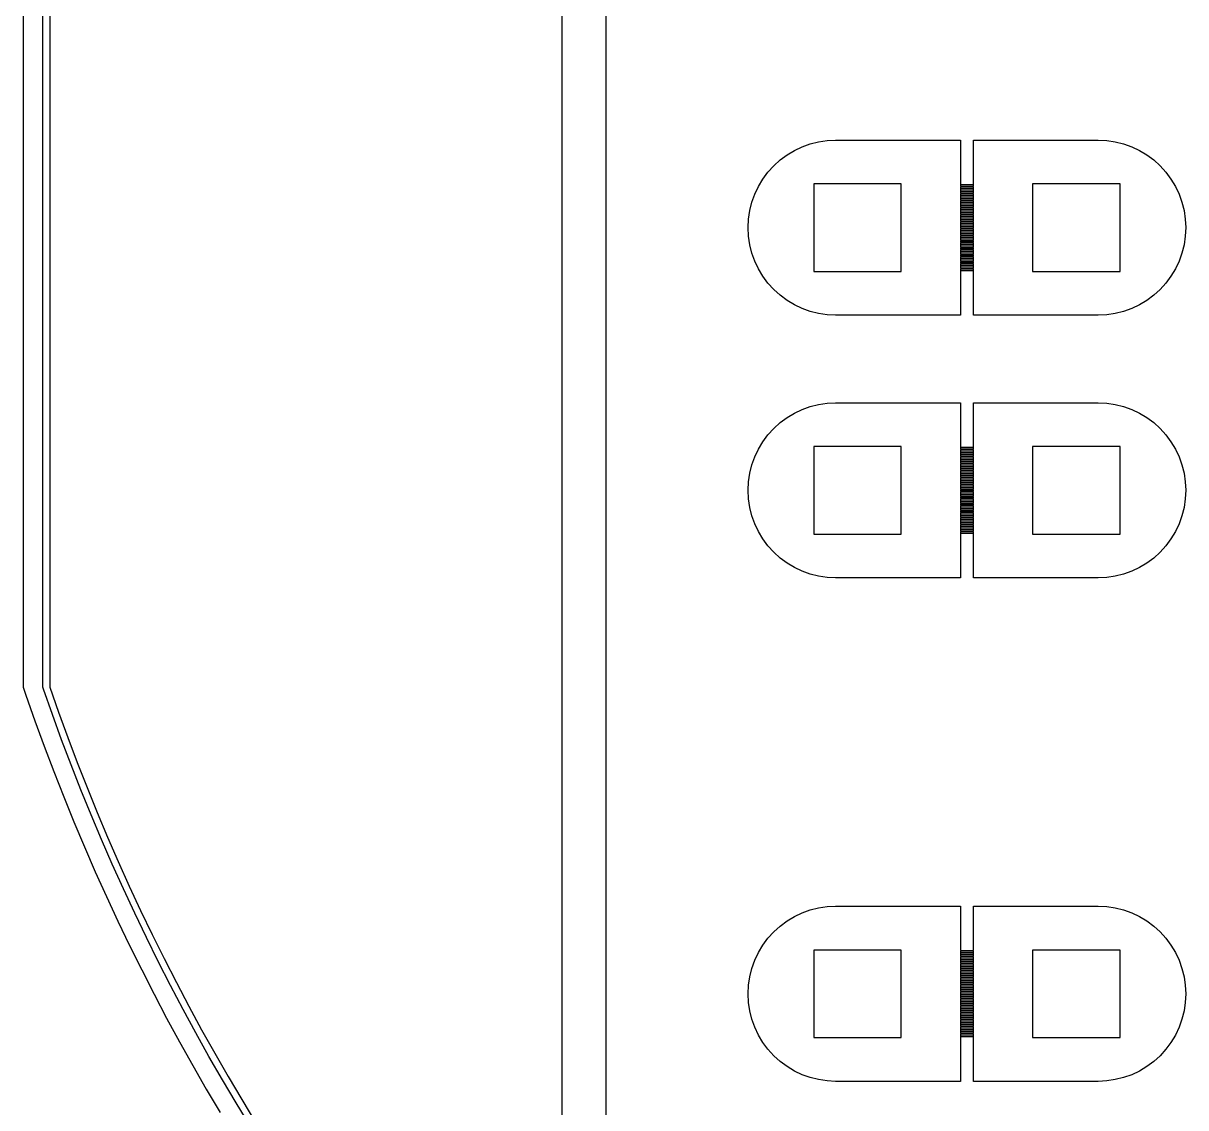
# Model space of a CAD drawing. Extents: x -16 to 83, y -18 to 83.
# Drawn here: x -15.56 to 11, y 6.4 to 31.17 of the extents above; entities that cross this region are included whole.
import ezdxf

# ---------------------------------------------------------------- set-up
doc = ezdxf.new("R2010")
doc.units = 0

msp = doc.modelspace()

# ---------------------------------------------------------------- linework, layer by layer
for p, q in [((-3.25, -2.75), (-3.25, 67.25)), ((-2.25, 66.75), (-2.25, -2.25)), ((-15.5641, 48.4975), (-15.5641, 16.0025)), ((-15.115, 16.0008), (-15.115, 48.4992)), ((-14.9564, 48.4998), (-14.9564, 16.0002)), ((2.41943, 28.4139), (2.60983, 28.4616)), ((2.60983, 28.4616), (2.80397, 28.4904)), ((2.80397, 28.4904), (3, 28.5)), ((3, 28.5), (5.85001, 28.5)), ((5.85001, 28.5), (5.85001, 27.485)), ((6.14999, 27.485), (6.14999, 28.5)), ((6.14999, 28.5), (9, 28.5)), ((9, 28.5), (9.19603, 28.4904)), ((9.19603, 28.4904), (9.39017, 28.4616)), ((9.39017, 28.4616), (9.58057, 28.4139)), ((1.73122, 28.046), (1.88887, 28.1629)), ((1.88887, 28.1629), (2.05722, 28.2638)), ((2.05722, 28.2638), (2.23463, 28.3477)), ((2.23463, 28.3477), (2.41943, 28.4139)), ((9.58057, 28.4139), (9.76537, 28.3477)), ((9.76537, 28.3477), (9.94278, 28.2638)), ((9.94278, 28.2638), (10.1111, 28.1629)), ((10.1111, 28.1629), (10.2688, 28.046)), ((1.45398, 27.7688), (1.5858, 27.9142)), ((1.5858, 27.9142), (1.73122, 28.046)), ((10.2688, 28.046), (10.4142, 27.9142)), ((10.4142, 27.9142), (10.546, 27.7688)), ((1.33707, 27.6111), (1.45398, 27.7688)), ((10.546, 27.7688), (10.6629, 27.6111)), ((1.15225, 27.2654), (1.23616, 27.4428)), ((1.23616, 27.4428), (1.33707, 27.6111)), ((4.5, 27.5), (2.5, 27.5)), ((2.5, 27.5), (2.5, 25.5)), ((4.5, 25.5), (4.5, 27.5)), ((5.85001, 27.485), (6.14999, 27.485)), ((6.14999, 27.475), (5.85001, 27.475)), ((5.85001, 27.475), (5.85001, 27.445)), ((5.85001, 27.445), (6.14999, 27.445)), ((6.14999, 27.435), (5.85001, 27.435)), ((5.85001, 27.435), (5.85001, 27.405)), ((5.85001, 27.405), (6.14999, 27.405)), ((6.14999, 27.395), (5.85001, 27.395)), ((5.85001, 27.395), (5.85001, 27.365)), ((5.85001, 27.365), (6.14999, 27.365)), ((6.14999, 27.445), (6.14999, 27.475)), ((6.14999, 27.405), (6.14999, 27.435)), ((6.14999, 27.365), (6.14999, 27.395)), ((9.5, 27.5), (7.5, 27.5)), ((7.5, 27.5), (7.5, 25.5)), ((9.5, 25.5), (9.5, 27.5)), ((10.6629, 27.6111), (10.7638, 27.4428)), ((10.7638, 27.4428), (10.8477, 27.2654)), ((1.08612, 27.0806), (1.15225, 27.2654)), ((6.14999, 27.355), (5.85001, 27.355)), ((5.85001, 27.355), (5.85001, 27.325)), ((5.85001, 27.325), (6.14999, 27.325)), ((6.14999, 27.315), (5.85001, 27.315)), ((5.85001, 27.315), (5.85001, 27.285)), ((5.85001, 27.285), (6.14999, 27.285)), ((6.14999, 27.275), (5.85001, 27.275)), ((5.85001, 27.275), (5.85001, 27.245)), ((5.85001, 27.245), (6.14999, 27.245)), ((6.14999, 27.235), (5.85001, 27.235)), ((5.85001, 27.235), (5.85001, 27.205)), ((5.85001, 27.205), (6.14999, 27.205)), ((6.14999, 27.195), (5.85001, 27.195)), ((5.85001, 27.195), (5.85001, 27.165)), ((5.85001, 27.165), (6.14999, 27.165)), ((6.14999, 27.155), (5.85001, 27.155)), ((5.85001, 27.155), (5.85001, 27.125)), ((5.85001, 27.125), (6.14999, 27.125)), ((6.14999, 27.115), (5.85001, 27.115)), ((5.85001, 27.115), (5.85001, 27.085)), ((6.14999, 27.325), (6.14999, 27.355)), ((6.14999, 27.285), (6.14999, 27.315)), ((6.14999, 27.245), (6.14999, 27.275)), ((6.14999, 27.205), (6.14999, 27.235)), ((6.14999, 27.165), (6.14999, 27.195)), ((6.14999, 27.125), (6.14999, 27.155)), ((6.14999, 27.085), (6.14999, 27.115)), ((10.8477, 27.2654), (10.9139, 27.0806)), ((1.00964, 26.696), (1.03844, 26.8902)), ((1.03844, 26.8902), (1.08612, 27.0806)), ((5.85001, 27.085), (6.14999, 27.085)), ((6.14999, 27.075), (5.85001, 27.075)), ((5.85001, 27.075), (5.85001, 27.045)), ((5.85001, 27.045), (6.14999, 27.045)), ((6.14999, 27.035), (5.85001, 27.035)), ((5.85001, 27.035), (5.85001, 27.005)), ((5.85001, 27.005), (6.14999, 27.005)), ((6.14999, 26.995), (5.85001, 26.995)), ((5.85001, 26.995), (5.85001, 26.965)), ((5.85001, 26.965), (6.14999, 26.965)), ((6.14999, 26.955), (5.85001, 26.955)), ((5.85001, 26.955), (5.85001, 26.925)), ((5.85001, 26.925), (6.14999, 26.925)), ((6.14999, 26.915), (5.85001, 26.915)), ((5.85001, 26.915), (5.85001, 26.885)), ((5.85001, 26.885), (6.14999, 26.885)), ((6.14999, 26.875), (5.85001, 26.875)), ((5.85001, 26.875), (5.85001, 26.845)), ((5.85001, 26.845), (6.14999, 26.845)), ((6.14999, 26.835), (5.85001, 26.835)), ((5.85001, 26.835), (5.85001, 26.805)), ((6.14999, 27.045), (6.14999, 27.075)), ((6.14999, 27.005), (6.14999, 27.035)), ((6.14999, 26.965), (6.14999, 26.995)), ((6.14999, 26.925), (6.14999, 26.955)), ((6.14999, 26.885), (6.14999, 26.915)), ((6.14999, 26.845), (6.14999, 26.875)), ((6.14999, 26.805), (6.14999, 26.835)), ((10.9139, 27.0806), (10.9616, 26.8902)), ((10.9616, 26.8902), (10.9904, 26.696)), ((1, 26.5), (1.00964, 26.696)), ((5.85001, 26.805), (6.14999, 26.805)), ((6.14999, 26.795), (5.85001, 26.795)), ((5.85001, 26.795), (5.85001, 26.765)), ((5.85001, 26.765), (6.14999, 26.765)), ((6.14999, 26.755), (5.85001, 26.755)), ((5.85001, 26.755), (5.85001, 26.725)), ((5.85001, 26.725), (6.14999, 26.725)), ((6.14999, 26.715), (5.85001, 26.715)), ((5.85001, 26.715), (5.85001, 26.685)), ((5.85001, 26.685), (6.14999, 26.685)), ((6.14999, 26.675), (5.85001, 26.675)), ((5.85001, 26.675), (5.85001, 26.645)), ((5.85001, 26.645), (6.14999, 26.645)), ((6.14999, 26.635), (5.85001, 26.635)), ((5.85001, 26.635), (5.85001, 26.605)), ((5.85001, 26.605), (6.14999, 26.605)), ((6.14999, 26.595), (5.85001, 26.595)), ((5.85001, 26.595), (5.85001, 26.565)), ((5.85001, 26.565), (6.14999, 26.565)), ((6.14999, 26.765), (6.14999, 26.795)), ((6.14999, 26.725), (6.14999, 26.755)), ((6.14999, 26.685), (6.14999, 26.715)), ((6.14999, 26.645), (6.14999, 26.675)), ((6.14999, 26.605), (6.14999, 26.635)), ((6.14999, 26.565), (6.14999, 26.595)), ((10.9904, 26.696), (11, 26.5)), ((1.00964, 26.304), (1, 26.5)), ((1.03844, 26.1098), (1.00964, 26.304)), ((6.14999, 26.555), (5.85001, 26.555)), ((5.85001, 26.555), (5.85001, 26.525)), ((5.85001, 26.525), (6.14999, 26.525)), ((6.14999, 26.515), (5.85001, 26.515)), ((5.85001, 26.515), (5.85001, 26.485)), ((5.85001, 26.485), (6.14999, 26.485)), ((6.14999, 26.475), (5.85001, 26.475)), ((5.85001, 26.475), (5.85001, 26.445)), ((5.85001, 26.445), (6.14999, 26.445)), ((6.14999, 26.435), (5.85001, 26.435)), ((5.85001, 26.435), (5.85001, 26.405)), ((5.85001, 26.405), (6.14999, 26.405)), ((6.14999, 26.395), (5.85001, 26.395)), ((5.85001, 26.395), (5.85001, 26.365)), ((5.85001, 26.365), (6.14999, 26.365)), ((6.14999, 26.355), (5.85001, 26.355)), ((5.85001, 26.355), (5.85001, 26.325)), ((5.85001, 26.325), (6.14999, 26.325)), ((6.14999, 26.315), (5.85001, 26.315)), ((5.85001, 26.315), (5.85001, 26.285)), ((6.14999, 26.525), (6.14999, 26.555)), ((6.14999, 26.485), (6.14999, 26.515)), ((6.14999, 26.445), (6.14999, 26.475)), ((6.14999, 26.405), (6.14999, 26.435)), ((6.14999, 26.365), (6.14999, 26.395)), ((6.14999, 26.325), (6.14999, 26.355)), ((6.14999, 26.285), (6.14999, 26.315)), ((10.9904, 26.304), (10.9616, 26.1098)), ((11, 26.5), (10.9904, 26.304)), ((1.08612, 25.9194), (1.03844, 26.1098)), ((5.85001, 26.285), (6.14999, 26.285)), ((6.14999, 26.275), (5.85001, 26.275)), ((5.85001, 26.275), (5.85001, 26.245)), ((5.85001, 26.245), (6.14999, 26.245)), ((6.14999, 26.235), (5.85001, 26.235)), ((5.85001, 26.235), (5.85001, 26.205)), ((5.85001, 26.205), (6.14999, 26.205)), ((6.14999, 26.195), (5.85001, 26.195)), ((5.85001, 26.195), (5.85001, 26.165)), ((5.85001, 26.165), (6.14999, 26.165)), ((6.14999, 26.155), (5.85001, 26.155)), ((5.85001, 26.155), (5.85001, 26.125)), ((5.85001, 26.125), (6.14999, 26.125)), ((6.14999, 26.115), (5.85001, 26.115)), ((5.85001, 26.115), (5.85001, 26.085)), ((5.85001, 26.085), (6.14999, 26.085)), ((6.14999, 26.075), (5.85001, 26.075)), ((5.85001, 26.075), (5.85001, 26.045)), ((5.85001, 26.045), (6.14999, 26.045)), ((6.14999, 26.035), (5.85001, 26.035)), ((5.85001, 26.035), (5.85001, 26.005)), ((6.14999, 26.245), (6.14999, 26.275)), ((6.14999, 26.205), (6.14999, 26.235)), ((6.14999, 26.165), (6.14999, 26.195)), ((6.14999, 26.125), (6.14999, 26.155)), ((6.14999, 26.085), (6.14999, 26.115)), ((6.14999, 26.045), (6.14999, 26.075)), ((6.14999, 26.005), (6.14999, 26.035)), ((10.9616, 26.1098), (10.9139, 25.9194)), ((1.15225, 25.7346), (1.08612, 25.9194)), ((5.85001, 26.005), (6.14999, 26.005)), ((6.14999, 25.995), (5.85001, 25.995)), ((5.85001, 25.995), (5.85001, 25.965)), ((5.85001, 25.965), (6.14999, 25.965)), ((6.14999, 25.955), (5.85001, 25.955)), ((5.85001, 25.955), (5.85001, 25.925)), ((5.85001, 25.925), (6.14999, 25.925)), ((6.14999, 25.915), (5.85001, 25.915)), ((5.85001, 25.915), (5.85001, 25.885)), ((5.85001, 25.885), (6.14999, 25.885)), ((6.14999, 25.875), (5.85001, 25.875)), ((5.85001, 25.875), (5.85001, 25.845)), ((5.85001, 25.845), (6.14999, 25.845)), ((6.14999, 25.835), (5.85001, 25.835)), ((5.85001, 25.835), (5.85001, 25.805)), ((5.85001, 25.805), (6.14999, 25.805)), ((6.14999, 25.795), (5.85001, 25.795)), ((5.85001, 25.795), (5.85001, 25.765)), ((6.14999, 25.965), (6.14999, 25.995)), ((6.14999, 25.925), (6.14999, 25.955)), ((6.14999, 25.885), (6.14999, 25.915)), ((6.14999, 25.845), (6.14999, 25.875)), ((6.14999, 25.805), (6.14999, 25.835)), ((6.14999, 25.765), (6.14999, 25.795)), ((10.9139, 25.9194), (10.8477, 25.7346)), ((1.23616, 25.5572), (1.15225, 25.7346)), ((1.33707, 25.3889), (1.23616, 25.5572)), ((5.85001, 25.765), (6.14999, 25.765)), ((6.14999, 25.755), (5.85001, 25.755)), ((5.85001, 25.755), (5.85001, 25.725)), ((5.85001, 25.725), (6.14999, 25.725)), ((6.14999, 25.715), (5.85001, 25.715)), ((5.85001, 25.715), (5.85001, 25.685)), ((5.85001, 25.685), (6.14999, 25.685)), ((6.14999, 25.675), (5.85001, 25.675)), ((5.85001, 25.675), (5.85001, 25.645)), ((5.85001, 25.645), (6.14999, 25.645)), ((6.14999, 25.635), (5.85001, 25.635)), ((5.85001, 25.635), (5.85001, 25.605)), ((5.85001, 25.605), (6.14999, 25.605)), ((6.14999, 25.595), (5.85001, 25.595)), ((5.85001, 25.595), (5.85001, 25.565)), ((5.85001, 25.565), (6.14999, 25.565)), ((6.14999, 25.555), (5.85001, 25.555)), ((5.85001, 25.555), (5.85001, 25.525)), ((5.85001, 25.525), (6.14999, 25.525)), ((6.14999, 25.515), (5.85001, 25.515)), ((5.85001, 25.515), (5.85001, 24.5)), ((6.14999, 25.725), (6.14999, 25.755)), ((6.14999, 25.685), (6.14999, 25.715)), ((6.14999, 25.645), (6.14999, 25.675)), ((6.14999, 25.605), (6.14999, 25.635)), ((6.14999, 25.565), (6.14999, 25.595)), ((6.14999, 25.525), (6.14999, 25.555)), ((6.14999, 24.5), (6.14999, 25.515)), ((10.7638, 25.5572), (10.6629, 25.3889)), ((10.8477, 25.7346), (10.7638, 25.5572)), ((1.45398, 25.2312), (1.33707, 25.3889)), ((2.5, 25.5), (4.5, 25.5)), ((7.5, 25.5), (9.5, 25.5)), ((10.6629, 25.3889), (10.546, 25.2312)), ((1.5858, 25.0858), (1.45398, 25.2312)), ((1.73122, 24.954), (1.5858, 25.0858)), ((10.4142, 25.0858), (10.2688, 24.954)), ((10.546, 25.2312), (10.4142, 25.0858)), ((1.88887, 24.8371), (1.73122, 24.954)), ((2.05722, 24.7362), (1.88887, 24.8371)), ((2.23463, 24.6523), (2.05722, 24.7362)), ((9.94278, 24.7362), (9.76537, 24.6523)), ((10.1111, 24.8371), (9.94278, 24.7362)), ((10.2688, 24.954), (10.1111, 24.8371)), ((2.41943, 24.5861), (2.23463, 24.6523)), ((2.60983, 24.5384), (2.41943, 24.5861)), ((2.80397, 24.5096), (2.60983, 24.5384)), ((3, 24.5), (2.80397, 24.5096)), ((5.85001, 24.5), (3, 24.5)), ((9, 24.5), (6.14999, 24.5)), ((9.19603, 24.5096), (9, 24.5)), ((9.39017, 24.5384), (9.19603, 24.5096)), ((9.58057, 24.5861), (9.39017, 24.5384)), ((9.76537, 24.6523), (9.58057, 24.5861)), ((2.05722, 22.2638), (2.23463, 22.3477)), ((2.23463, 22.3477), (2.41943, 22.4139)), ((2.41943, 22.4139), (2.60983, 22.4616)), ((2.60983, 22.4616), (2.80397, 22.4904)), ((2.80397, 22.4904), (3, 22.5)), ((3, 22.5), (5.85001, 22.5)), ((5.85001, 22.5), (5.85001, 21.485)), ((6.14999, 21.485), (6.14999, 22.5)), ((6.14999, 22.5), (9, 22.5)), ((9, 22.5), (9.19603, 22.4904)), ((9.19603, 22.4904), (9.39017, 22.4616)), ((9.39017, 22.4616), (9.58057, 22.4139)), ((9.58057, 22.4139), (9.76537, 22.3477)), ((9.76537, 22.3477), (9.94278, 22.2638)), ((1.73122, 22.046), (1.88887, 22.1629)), ((1.88887, 22.1629), (2.05722, 22.2638)), ((9.94278, 22.2638), (10.1111, 22.1629)), ((10.1111, 22.1629), (10.2688, 22.046)), ((1.45398, 21.7688), (1.5858, 21.9142)), ((1.5858, 21.9142), (1.73122, 22.046)), ((10.2688, 22.046), (10.4142, 21.9142)), ((10.4142, 21.9142), (10.546, 21.7688)), ((1.23616, 21.4428), (1.33707, 21.6111)), ((1.33707, 21.6111), (1.45398, 21.7688)), ((10.546, 21.7688), (10.6629, 21.6111)), ((10.6629, 21.6111), (10.7638, 21.4428)), ((1.08612, 21.0806), (1.15225, 21.2654)), ((1.15225, 21.2654), (1.23616, 21.4428)), ((4.5, 21.5), (2.5, 21.5)), ((2.5, 21.5), (2.5, 19.5)), ((4.5, 19.5), (4.5, 21.5)), ((5.85001, 21.485), (6.14999, 21.485)), ((6.14999, 21.475), (5.85001, 21.475)), ((5.85001, 21.475), (5.85001, 21.445)), ((5.85001, 21.445), (6.14999, 21.445)), ((6.14999, 21.435), (5.85001, 21.435)), ((5.85001, 21.435), (5.85001, 21.405)), ((5.85001, 21.405), (6.14999, 21.405)), ((6.14999, 21.395), (5.85001, 21.395)), ((5.85001, 21.395), (5.85001, 21.365)), ((5.85001, 21.365), (6.14999, 21.365)), ((6.14999, 21.355), (5.85001, 21.355)), ((5.85001, 21.355), (5.85001, 21.325)), ((5.85001, 21.325), (6.14999, 21.325)), ((6.14999, 21.315), (5.85001, 21.315)), ((5.85001, 21.315), (5.85001, 21.285)), ((5.85001, 21.285), (6.14999, 21.285)), ((6.14999, 21.275), (5.85001, 21.275)), ((5.85001, 21.275), (5.85001, 21.245)), ((6.14999, 21.445), (6.14999, 21.475)), ((6.14999, 21.405), (6.14999, 21.435)), ((6.14999, 21.365), (6.14999, 21.395)), ((6.14999, 21.325), (6.14999, 21.355)), ((6.14999, 21.285), (6.14999, 21.315)), ((6.14999, 21.245), (6.14999, 21.275)), ((9.5, 21.5), (7.5, 21.5)), ((7.5, 21.5), (7.5, 19.5)), ((9.5, 19.5), (9.5, 21.5)), ((10.7638, 21.4428), (10.8477, 21.2654)), ((10.8477, 21.2654), (10.9139, 21.0806)), ((1.03844, 20.8902), (1.08612, 21.0806)), ((5.85001, 21.245), (6.14999, 21.245)), ((6.14999, 21.235), (5.85001, 21.235)), ((5.85001, 21.235), (5.85001, 21.205)), ((5.85001, 21.205), (6.14999, 21.205)), ((6.14999, 21.195), (5.85001, 21.195)), ((5.85001, 21.195), (5.85001, 21.165)), ((5.85001, 21.165), (6.14999, 21.165)), ((6.14999, 21.155), (5.85001, 21.155)), ((5.85001, 21.155), (5.85001, 21.125)), ((5.85001, 21.125), (6.14999, 21.125)), ((6.14999, 21.115), (5.85001, 21.115)), ((5.85001, 21.115), (5.85001, 21.085)), ((5.85001, 21.085), (6.14999, 21.085)), ((6.14999, 21.075), (5.85001, 21.075)), ((5.85001, 21.075), (5.85001, 21.045)), ((5.85001, 21.045), (6.14999, 21.045)), ((6.14999, 21.035), (5.85001, 21.035)), ((5.85001, 21.035), (5.85001, 21.005)), ((5.85001, 21.005), (6.14999, 21.005)), ((6.14999, 20.995), (5.85001, 20.995)), ((5.85001, 20.995), (5.85001, 20.965)), ((6.14999, 21.205), (6.14999, 21.235)), ((6.14999, 21.165), (6.14999, 21.195)), ((6.14999, 21.125), (6.14999, 21.155)), ((6.14999, 21.085), (6.14999, 21.115)), ((6.14999, 21.045), (6.14999, 21.075)), ((6.14999, 21.005), (6.14999, 21.035)), ((6.14999, 20.965), (6.14999, 20.995)), ((10.9139, 21.0806), (10.9616, 20.8902)), ((1.00964, 20.696), (1.03844, 20.8902)), ((5.85001, 20.965), (6.14999, 20.965)), ((6.14999, 20.955), (5.85001, 20.955)), ((5.85001, 20.955), (5.85001, 20.925)), ((5.85001, 20.925), (6.14999, 20.925)), ((6.14999, 20.915), (5.85001, 20.915)), ((5.85001, 20.915), (5.85001, 20.885)), ((5.85001, 20.885), (6.14999, 20.885)), ((6.14999, 20.875), (5.85001, 20.875)), ((5.85001, 20.875), (5.85001, 20.845)), ((5.85001, 20.845), (6.14999, 20.845)), ((6.14999, 20.835), (5.85001, 20.835)), ((5.85001, 20.835), (5.85001, 20.805)), ((5.85001, 20.805), (6.14999, 20.805)), ((6.14999, 20.795), (5.85001, 20.795)), ((5.85001, 20.795), (5.85001, 20.765)), ((5.85001, 20.765), (6.14999, 20.765)), ((6.14999, 20.755), (5.85001, 20.755)), ((5.85001, 20.755), (5.85001, 20.725)), ((5.85001, 20.725), (6.14999, 20.725)), ((6.14999, 20.925), (6.14999, 20.955)), ((6.14999, 20.885), (6.14999, 20.915)), ((6.14999, 20.845), (6.14999, 20.875)), ((6.14999, 20.805), (6.14999, 20.835)), ((6.14999, 20.765), (6.14999, 20.795)), ((6.14999, 20.725), (6.14999, 20.755)), ((10.9616, 20.8902), (10.9904, 20.696)), ((1, 20.5), (1.00964, 20.696)), ((1.00964, 20.304), (1, 20.5)), ((6.14999, 20.715), (5.85001, 20.715)), ((5.85001, 20.715), (5.85001, 20.685)), ((5.85001, 20.685), (6.14999, 20.685)), ((6.14999, 20.675), (5.85001, 20.675)), ((5.85001, 20.675), (5.85001, 20.645)), ((5.85001, 20.645), (6.14999, 20.645)), ((6.14999, 20.635), (5.85001, 20.635)), ((5.85001, 20.635), (5.85001, 20.605)), ((5.85001, 20.605), (6.14999, 20.605)), ((6.14999, 20.595), (5.85001, 20.595)), ((5.85001, 20.595), (5.85001, 20.565)), ((5.85001, 20.565), (6.14999, 20.565)), ((6.14999, 20.555), (5.85001, 20.555)), ((5.85001, 20.555), (5.85001, 20.525)), ((5.85001, 20.525), (6.14999, 20.525)), ((6.14999, 20.515), (5.85001, 20.515)), ((5.85001, 20.515), (5.85001, 20.485)), ((5.85001, 20.485), (6.14999, 20.485)), ((6.14999, 20.475), (5.85001, 20.475)), ((5.85001, 20.475), (5.85001, 20.445)), ((6.14999, 20.685), (6.14999, 20.715)), ((6.14999, 20.645), (6.14999, 20.675)), ((6.14999, 20.605), (6.14999, 20.635)), ((6.14999, 20.565), (6.14999, 20.595)), ((6.14999, 20.525), (6.14999, 20.555)), ((6.14999, 20.485), (6.14999, 20.515)), ((6.14999, 20.445), (6.14999, 20.475)), ((10.9904, 20.696), (11, 20.5)), ((11, 20.5), (10.9904, 20.304)), ((1.03844, 20.1098), (1.00964, 20.304)), ((5.85001, 20.445), (6.14999, 20.445)), ((6.14999, 20.435), (5.85001, 20.435)), ((5.85001, 20.435), (5.85001, 20.405)), ((5.85001, 20.405), (6.14999, 20.405)), ((6.14999, 20.395), (5.85001, 20.395)), ((5.85001, 20.395), (5.85001, 20.365)), ((5.85001, 20.365), (6.14999, 20.365)), ((6.14999, 20.355), (5.85001, 20.355)), ((5.85001, 20.355), (5.85001, 20.325)), ((5.85001, 20.325), (6.14999, 20.325)), ((6.14999, 20.315), (5.85001, 20.315)), ((5.85001, 20.315), (5.85001, 20.285)), ((5.85001, 20.285), (6.14999, 20.285)), ((6.14999, 20.275), (5.85001, 20.275)), ((5.85001, 20.275), (5.85001, 20.245)), ((5.85001, 20.245), (6.14999, 20.245)), ((6.14999, 20.235), (5.85001, 20.235)), ((5.85001, 20.235), (5.85001, 20.205)), ((5.85001, 20.205), (6.14999, 20.205)), ((6.14999, 20.195), (5.85001, 20.195)), ((5.85001, 20.195), (5.85001, 20.165)), ((6.14999, 20.405), (6.14999, 20.435)), ((6.14999, 20.365), (6.14999, 20.395)), ((6.14999, 20.325), (6.14999, 20.355)), ((6.14999, 20.285), (6.14999, 20.315)), ((6.14999, 20.245), (6.14999, 20.275)), ((6.14999, 20.205), (6.14999, 20.235)), ((6.14999, 20.165), (6.14999, 20.195)), ((10.9904, 20.304), (10.9616, 20.1098)), ((1.08612, 19.9194), (1.03844, 20.1098)), ((5.85001, 20.165), (6.14999, 20.165)), ((6.14999, 20.155), (5.85001, 20.155)), ((5.85001, 20.155), (5.85001, 20.125)), ((5.85001, 20.125), (6.14999, 20.125)), ((6.14999, 20.115), (5.85001, 20.115)), ((5.85001, 20.115), (5.85001, 20.085)), ((5.85001, 20.085), (6.14999, 20.085)), ((6.14999, 20.075), (5.85001, 20.075)), ((5.85001, 20.075), (5.85001, 20.045)), ((5.85001, 20.045), (6.14999, 20.045)), ((6.14999, 20.035), (5.85001, 20.035)), ((5.85001, 20.035), (5.85001, 20.005)), ((5.85001, 20.005), (6.14999, 20.005)), ((6.14999, 19.995), (5.85001, 19.995)), ((5.85001, 19.995), (5.85001, 19.965)), ((5.85001, 19.965), (6.14999, 19.965)), ((6.14999, 19.955), (5.85001, 19.955)), ((5.85001, 19.955), (5.85001, 19.925)), ((5.85001, 19.925), (6.14999, 19.925)), ((6.14999, 20.125), (6.14999, 20.155)), ((6.14999, 20.085), (6.14999, 20.115)), ((6.14999, 20.045), (6.14999, 20.075)), ((6.14999, 20.005), (6.14999, 20.035)), ((6.14999, 19.965), (6.14999, 19.995)), ((6.14999, 19.925), (6.14999, 19.955)), ((10.9616, 20.1098), (10.9139, 19.9194)), ((1.15225, 19.7346), (1.08612, 19.9194)), ((1.23616, 19.5572), (1.15225, 19.7346)), ((6.14999, 19.915), (5.85001, 19.915)), ((5.85001, 19.915), (5.85001, 19.885)), ((5.85001, 19.885), (6.14999, 19.885)), ((6.14999, 19.875), (5.85001, 19.875)), ((5.85001, 19.875), (5.85001, 19.845)), ((5.85001, 19.845), (6.14999, 19.845)), ((6.14999, 19.835), (5.85001, 19.835)), ((5.85001, 19.835), (5.85001, 19.805)), ((5.85001, 19.805), (6.14999, 19.805)), ((6.14999, 19.795), (5.85001, 19.795)), ((5.85001, 19.795), (5.85001, 19.765)), ((5.85001, 19.765), (6.14999, 19.765)), ((6.14999, 19.755), (5.85001, 19.755)), ((5.85001, 19.755), (5.85001, 19.725)), ((5.85001, 19.725), (6.14999, 19.725)), ((6.14999, 19.715), (5.85001, 19.715)), ((5.85001, 19.715), (5.85001, 19.685)), ((5.85001, 19.685), (6.14999, 19.685)), ((6.14999, 19.675), (5.85001, 19.675)), ((5.85001, 19.675), (5.85001, 19.645)), ((6.14999, 19.885), (6.14999, 19.915)), ((6.14999, 19.845), (6.14999, 19.875)), ((6.14999, 19.805), (6.14999, 19.835)), ((6.14999, 19.765), (6.14999, 19.795)), ((6.14999, 19.725), (6.14999, 19.755)), ((6.14999, 19.685), (6.14999, 19.715)), ((6.14999, 19.645), (6.14999, 19.675)), ((10.8477, 19.7346), (10.7638, 19.5572)), ((10.9139, 19.9194), (10.8477, 19.7346)), ((1.33707, 19.3889), (1.23616, 19.5572)), ((2.5, 19.5), (4.5, 19.5)), ((5.85001, 19.645), (6.14999, 19.645)), ((6.14999, 19.635), (5.85001, 19.635)), ((5.85001, 19.635), (5.85001, 19.605)), ((5.85001, 19.605), (6.14999, 19.605)), ((6.14999, 19.595), (5.85001, 19.595)), ((5.85001, 19.595), (5.85001, 19.565)), ((5.85001, 19.565), (6.14999, 19.565)), ((6.14999, 19.555), (5.85001, 19.555)), ((5.85001, 19.555), (5.85001, 19.525)), ((5.85001, 19.525), (6.14999, 19.525)), ((6.14999, 19.515), (5.85001, 19.515)), ((5.85001, 19.515), (5.85001, 18.5)), ((6.14999, 19.605), (6.14999, 19.635)), ((6.14999, 19.565), (6.14999, 19.595)), ((6.14999, 19.525), (6.14999, 19.555)), ((6.14999, 18.5), (6.14999, 19.515)), ((7.5, 19.5), (9.5, 19.5)), ((10.7638, 19.5572), (10.6629, 19.3889)), ((1.45398, 19.2312), (1.33707, 19.3889)), ((1.5858, 19.0858), (1.45398, 19.2312)), ((10.546, 19.2312), (10.4142, 19.0858)), ((10.6629, 19.3889), (10.546, 19.2312)), ((1.73122, 18.954), (1.5858, 19.0858)), ((1.88887, 18.8371), (1.73122, 18.954)), ((10.2688, 18.954), (10.1111, 18.8371)), ((10.4142, 19.0858), (10.2688, 18.954)), ((2.05722, 18.7362), (1.88887, 18.8371)), ((2.23463, 18.6523), (2.05722, 18.7362)), ((2.41943, 18.5861), (2.23463, 18.6523)), ((9.76537, 18.6523), (9.58057, 18.5861)), ((9.94278, 18.7362), (9.76537, 18.6523)), ((10.1111, 18.8371), (9.94278, 18.7362)), ((2.60983, 18.5384), (2.41943, 18.5861)), ((2.80397, 18.5096), (2.60983, 18.5384)), ((3, 18.5), (2.80397, 18.5096)), ((5.85001, 18.5), (3, 18.5)), ((9, 18.5), (6.14999, 18.5)), ((9.19603, 18.5096), (9, 18.5)), ((9.39017, 18.5384), (9.19603, 18.5096)), ((9.58057, 18.5861), (9.39017, 18.5384)), ((-15.5641, 16.0025), (-15.5032, 15.8218)), ((-15.1013, 15.9601), (-15.115, 16.0008)), ((-14.8978, 15.3802), (-15.1013, 15.9601)), ((-14.9564, 16.0002), (-14.7566, 15.4308)), ((-15.5032, 15.8218), (-15.298, 15.2371)), ((-14.7566, 15.4308), (-14.5466, 14.8552)), ((-15.298, 15.2371), (-15.0856, 14.6549)), ((-14.6872, 14.8029), (-14.8978, 15.3802)), ((-15.0856, 14.6549), (-14.8661, 14.0753)), ((-14.4696, 14.2283), (-14.6872, 14.8029)), ((-14.5466, 14.8552), (-14.3297, 14.2822)), ((-14.2449, 13.6563), (-14.4696, 14.2283)), ((-14.3297, 14.2822), (-14.1057, 13.712)), ((-14.8661, 14.0753), (-14.6396, 13.4985)), ((-14.0133, 13.0871), (-14.2449, 13.6563)), ((-14.1057, 13.712), (-13.8747, 13.1445)), ((-14.6396, 13.4985), (-14.4059, 12.9245)), ((-13.7746, 12.5209), (-14.0133, 13.0871)), ((-13.8747, 13.1445), (-13.6367, 12.58)), ((-14.4059, 12.9245), (-14.1652, 12.3534)), ((-13.5291, 11.9576), (-13.7746, 12.5209)), ((-13.6367, 12.58), (-13.3919, 12.0183)), ((-14.1652, 12.3534), (-13.9176, 11.7853)), ((-13.2766, 11.3973), (-13.5291, 11.9576)), ((-13.3919, 12.0183), (-13.1402, 11.4598)), ((-13.9176, 11.7853), (-13.663, 11.2203)), ((-13.1402, 11.4598), (-12.8817, 10.9043)), ((-13.663, 11.2203), (-13.4015, 10.6585)), ((-13.0173, 10.8402), (-13.2766, 11.3973)), ((-12.8817, 10.9043), (-12.6163, 10.3521)), ((2.23463, 10.8477), (2.41943, 10.9139)), ((2.41943, 10.9139), (2.60983, 10.9616)), ((2.60983, 10.9616), (2.80397, 10.9904)), ((2.80397, 10.9904), (3, 11)), ((3, 11), (5.85001, 11)), ((5.85001, 11), (5.85001, 9.98499)), ((6.14999, 9.98499), (6.14999, 11)), ((6.14999, 11), (9, 11)), ((9, 11), (9.19603, 10.9904)), ((9.19603, 10.9904), (9.39017, 10.9616)), ((9.39017, 10.9616), (9.58057, 10.9139)), ((9.58057, 10.9139), (9.76537, 10.8477)), ((-13.4015, 10.6585), (-13.1331, 10.0999)), ((-12.7511, 10.2863), (-13.0173, 10.8402)), ((1.73122, 10.546), (1.88887, 10.6629)), ((1.88887, 10.6629), (2.05722, 10.7638)), ((2.05722, 10.7638), (2.23463, 10.8477)), ((9.76537, 10.8477), (9.94278, 10.7638)), ((9.94278, 10.7638), (10.1111, 10.6629)), ((10.1111, 10.6629), (10.2688, 10.546)), ((1.45398, 10.2688), (1.5858, 10.4142)), ((1.5858, 10.4142), (1.73122, 10.546)), ((10.2688, 10.546), (10.4142, 10.4142)), ((10.4142, 10.4142), (10.546, 10.2688)), ((-13.1331, 10.0999), (-12.8578, 9.54463)), ((-12.4782, 9.73572), (-12.7511, 10.2863)), ((-12.6163, 10.3521), (-12.3442, 9.80316)), ((1.23616, 9.94278), (1.33707, 10.1111)), ((1.33707, 10.1111), (1.45398, 10.2688)), ((10.546, 10.2688), (10.6629, 10.1111)), ((10.6629, 10.1111), (10.7638, 9.94278)), ((1.15225, 9.76537), (1.23616, 9.94278)), ((4.5, 10), (2.5, 10)), ((2.5, 10), (2.5, 8)), ((4.5, 8), (4.5, 10)), ((5.85001, 9.98499), (6.14999, 9.98499)), ((6.14999, 9.97499), (5.85001, 9.97499)), ((5.85001, 9.97499), (5.85001, 9.94499)), ((5.85001, 9.94499), (6.14999, 9.94499)), ((6.14999, 9.935), (5.85001, 9.935)), ((5.85001, 9.935), (5.85001, 9.905)), ((5.85001, 9.905), (6.14999, 9.905)), ((6.14999, 9.89499), (5.85001, 9.89499)), ((5.85001, 9.89499), (5.85001, 9.86499)), ((5.85001, 9.86499), (6.14999, 9.86499)), ((6.14999, 9.855), (5.85001, 9.855)), ((5.85001, 9.855), (5.85001, 9.825)), ((6.14999, 9.94499), (6.14999, 9.97499)), ((6.14999, 9.905), (6.14999, 9.935)), ((6.14999, 9.86499), (6.14999, 9.89499)), ((6.14999, 9.825), (6.14999, 9.855)), ((9.5, 10), (7.5, 10)), ((7.5, 10), (7.5, 8)), ((9.5, 8), (9.5, 10)), ((10.7638, 9.94278), (10.8477, 9.76537)), ((-12.1985, 9.18854), (-12.4782, 9.73572)), ((-12.3442, 9.80316), (-12.0654, 9.25761)), ((1.03844, 9.39017), (1.08612, 9.58057)), ((1.08612, 9.58057), (1.15225, 9.76537)), ((5.85001, 9.825), (6.14999, 9.825)), ((6.14999, 9.81499), (5.85001, 9.81499)), ((5.85001, 9.81499), (5.85001, 9.78499)), ((5.85001, 9.78499), (6.14999, 9.78499)), ((6.14999, 9.77499), (5.85001, 9.77499)), ((5.85001, 9.77499), (5.85001, 9.745)), ((5.85001, 9.745), (6.14999, 9.745)), ((6.14999, 9.73499), (5.85001, 9.73499)), ((5.85001, 9.73499), (5.85001, 9.70499)), ((5.85001, 9.70499), (6.14999, 9.70499)), ((6.14999, 9.69499), (5.85001, 9.69499)), ((5.85001, 9.69499), (5.85001, 9.66499)), ((5.85001, 9.66499), (6.14999, 9.66499)), ((6.14999, 9.655), (5.85001, 9.655)), ((5.85001, 9.655), (5.85001, 9.625)), ((5.85001, 9.625), (6.14999, 9.625)), ((6.14999, 9.61499), (5.85001, 9.61499)), ((5.85001, 9.61499), (5.85001, 9.58499)), ((5.85001, 9.58499), (6.14999, 9.58499)), ((6.14999, 9.575), (5.85001, 9.575)), ((5.85001, 9.575), (5.85001, 9.545)), ((6.14999, 9.78499), (6.14999, 9.81499)), ((6.14999, 9.745), (6.14999, 9.77499)), ((6.14999, 9.70499), (6.14999, 9.73499)), ((6.14999, 9.66499), (6.14999, 9.69499)), ((6.14999, 9.625), (6.14999, 9.655)), ((6.14999, 9.58499), (6.14999, 9.61499)), ((6.14999, 9.545), (6.14999, 9.575)), ((10.8477, 9.76537), (10.9139, 9.58057)), ((10.9139, 9.58057), (10.9616, 9.39017)), ((-12.8578, 9.54463), (-12.5758, 8.9928)), ((1.00964, 9.19603), (1.03844, 9.39017)), ((5.85001, 9.545), (6.14999, 9.545)), ((6.14999, 9.53499), (5.85001, 9.53499)), ((5.85001, 9.53499), (5.85001, 9.50499)), ((5.85001, 9.50499), (6.14999, 9.50499)), ((6.14999, 9.495), (5.85001, 9.495)), ((5.85001, 9.495), (5.85001, 9.465)), ((5.85001, 9.465), (6.14999, 9.465)), ((6.14999, 9.45499), (5.85001, 9.45499)), ((5.85001, 9.45499), (5.85001, 9.42499)), ((5.85001, 9.42499), (6.14999, 9.42499)), ((6.14999, 9.41499), (5.85001, 9.41499)), ((5.85001, 9.41499), (5.85001, 9.38499)), ((5.85001, 9.38499), (6.14999, 9.38499)), ((6.14999, 9.375), (5.85001, 9.375)), ((5.85001, 9.375), (5.85001, 9.34499)), ((5.85001, 9.34499), (6.14999, 9.34499)), ((6.14999, 9.33499), (5.85001, 9.33499)), ((5.85001, 9.33499), (5.85001, 9.30499)), ((5.85001, 9.30499), (6.14999, 9.30499)), ((6.14999, 9.50499), (6.14999, 9.53499)), ((6.14999, 9.465), (6.14999, 9.495)), ((6.14999, 9.42499), (6.14999, 9.45499)), ((6.14999, 9.38499), (6.14999, 9.41499)), ((6.14999, 9.34499), (6.14999, 9.375)), ((6.14999, 9.30499), (6.14999, 9.33499)), ((10.9616, 9.39017), (10.9904, 9.19603)), ((-11.9122, 8.64482), (-12.1985, 9.18854)), ((-12.0654, 9.25761), (-11.7799, 8.71553)), ((1, 9), (1.00964, 9.19603)), ((6.14999, 9.295), (5.85001, 9.295)), ((5.85001, 9.295), (5.85001, 9.265)), ((5.85001, 9.265), (6.14999, 9.265)), ((6.14999, 9.25499), (5.85001, 9.25499)), ((5.85001, 9.25499), (5.85001, 9.22499)), ((5.85001, 9.22499), (6.14999, 9.22499)), ((6.14999, 9.215), (5.85001, 9.215)), ((5.85001, 9.215), (5.85001, 9.185)), ((5.85001, 9.185), (6.14999, 9.185)), ((6.14999, 9.17499), (5.85001, 9.17499)), ((5.85001, 9.17499), (5.85001, 9.14499)), ((5.85001, 9.14499), (6.14999, 9.14499)), ((6.14999, 9.13499), (5.85001, 9.13499)), ((5.85001, 9.13499), (5.85001, 9.105)), ((5.85001, 9.105), (6.14999, 9.105)), ((6.14999, 9.09499), (5.85001, 9.09499)), ((5.85001, 9.09499), (5.85001, 9.06499)), ((5.85001, 9.06499), (6.14999, 9.06499)), ((6.14999, 9.05499), (5.85001, 9.05499)), ((5.85001, 9.05499), (5.85001, 9.02499)), ((6.14999, 9.265), (6.14999, 9.295)), ((6.14999, 9.22499), (6.14999, 9.25499)), ((6.14999, 9.185), (6.14999, 9.215)), ((6.14999, 9.14499), (6.14999, 9.17499)), ((6.14999, 9.105), (6.14999, 9.13499)), ((6.14999, 9.06499), (6.14999, 9.09499)), ((6.14999, 9.02499), (6.14999, 9.05499)), ((10.9904, 9.19603), (11, 9)), ((-12.5758, 8.9928), (-12.287, 8.44447)), ((1.00964, 8.80397), (1, 9)), ((1.03844, 8.60983), (1.00964, 8.80397)), ((5.85001, 9.02499), (6.14999, 9.02499)), ((6.14999, 9.015), (5.85001, 9.015)), ((5.85001, 9.015), (5.85001, 8.985)), ((5.85001, 8.985), (6.14999, 8.985)), ((6.14999, 8.97501), (5.85001, 8.97501)), ((5.85001, 8.97501), (5.85001, 8.94501)), ((5.85001, 8.94501), (6.14999, 8.94501)), ((6.14999, 8.93501), (5.85001, 8.93501)), ((5.85001, 8.93501), (5.85001, 8.90501)), ((5.85001, 8.90501), (6.14999, 8.90501)), ((6.14999, 8.895), (5.85001, 8.895)), ((5.85001, 8.895), (5.85001, 8.86501)), ((5.85001, 8.86501), (6.14999, 8.86501)), ((6.14999, 8.85501), (5.85001, 8.85501)), ((5.85001, 8.85501), (5.85001, 8.82501)), ((5.85001, 8.82501), (6.14999, 8.82501)), ((6.14999, 8.815), (5.85001, 8.815)), ((5.85001, 8.815), (5.85001, 8.785)), ((5.85001, 8.785), (6.14999, 8.785)), ((6.14999, 8.77501), (5.85001, 8.77501)), ((5.85001, 8.77501), (5.85001, 8.74501)), ((6.14999, 8.985), (6.14999, 9.015)), ((6.14999, 8.94501), (6.14999, 8.97501)), ((6.14999, 8.90501), (6.14999, 8.93501)), ((6.14999, 8.86501), (6.14999, 8.895)), ((6.14999, 8.82501), (6.14999, 8.85501)), ((6.14999, 8.785), (6.14999, 8.815)), ((6.14999, 8.74501), (6.14999, 8.77501)), ((10.9904, 8.80397), (10.9616, 8.60983)), ((11, 9), (10.9904, 8.80397)), ((-11.6192, 8.10466), (-11.9122, 8.64482)), ((-11.7799, 8.71553), (-11.4878, 8.17699)), ((1.08612, 8.41943), (1.03844, 8.60983)), ((5.85001, 8.74501), (6.14999, 8.74501)), ((6.14999, 8.735), (5.85001, 8.735)), ((5.85001, 8.735), (5.85001, 8.705)), ((5.85001, 8.705), (6.14999, 8.705)), ((6.14999, 8.69501), (5.85001, 8.69501)), ((5.85001, 8.69501), (5.85001, 8.66501)), ((5.85001, 8.66501), (6.14999, 8.66501)), ((6.14999, 8.65501), (5.85001, 8.65501)), ((5.85001, 8.65501), (5.85001, 8.625)), ((5.85001, 8.625), (6.14999, 8.625)), ((6.14999, 8.61501), (5.85001, 8.61501)), ((5.85001, 8.61501), (5.85001, 8.58501)), ((5.85001, 8.58501), (6.14999, 8.58501)), ((6.14999, 8.57501), (5.85001, 8.57501)), ((5.85001, 8.57501), (5.85001, 8.54501)), ((5.85001, 8.54501), (6.14999, 8.54501)), ((6.14999, 8.535), (5.85001, 8.535)), ((5.85001, 8.535), (5.85001, 8.505)), ((5.85001, 8.505), (6.14999, 8.505)), ((6.14999, 8.705), (6.14999, 8.735)), ((6.14999, 8.66501), (6.14999, 8.69501)), ((6.14999, 8.625), (6.14999, 8.65501)), ((6.14999, 8.58501), (6.14999, 8.61501)), ((6.14999, 8.54501), (6.14999, 8.57501)), ((6.14999, 8.505), (6.14999, 8.535)), ((10.9616, 8.60983), (10.9139, 8.41943)), ((-12.287, 8.44447), (-11.9915, 7.89972)), ((1.15225, 8.23463), (1.08612, 8.41943)), ((6.14999, 8.49501), (5.85001, 8.49501)), ((5.85001, 8.49501), (5.85001, 8.46501)), ((5.85001, 8.46501), (6.14999, 8.46501)), ((6.14999, 8.455), (5.85001, 8.455)), ((5.85001, 8.455), (5.85001, 8.425)), ((5.85001, 8.425), (6.14999, 8.425)), ((6.14999, 8.41501), (5.85001, 8.41501)), ((5.85001, 8.41501), (5.85001, 8.38501)), ((5.85001, 8.38501), (6.14999, 8.38501)), ((6.14999, 8.375), (5.85001, 8.375)), ((5.85001, 8.375), (5.85001, 8.345)), ((5.85001, 8.345), (6.14999, 8.345)), ((6.14999, 8.33501), (5.85001, 8.33501)), ((5.85001, 8.33501), (5.85001, 8.30501)), ((5.85001, 8.30501), (6.14999, 8.30501)), ((6.14999, 8.29501), (5.85001, 8.29501)), ((5.85001, 8.29501), (5.85001, 8.26501)), ((5.85001, 8.26501), (6.14999, 8.26501)), ((6.14999, 8.255), (5.85001, 8.255)), ((5.85001, 8.255), (5.85001, 8.22501)), ((6.14999, 8.46501), (6.14999, 8.49501)), ((6.14999, 8.425), (6.14999, 8.455)), ((6.14999, 8.38501), (6.14999, 8.41501)), ((6.14999, 8.345), (6.14999, 8.375)), ((6.14999, 8.30501), (6.14999, 8.33501)), ((6.14999, 8.26501), (6.14999, 8.29501)), ((6.14999, 8.22501), (6.14999, 8.255)), ((10.9139, 8.41943), (10.8477, 8.23463)), ((-11.3196, 7.56813), (-11.6192, 8.10466)), ((-11.4878, 8.17699), (-11.1891, 7.64206)), ((1.23616, 8.05722), (1.15225, 8.23463)), ((1.33707, 7.88887), (1.23616, 8.05722)), ((2.5, 8), (4.5, 8)), ((5.85001, 8.22501), (6.14999, 8.22501)), ((6.14999, 8.21501), (5.85001, 8.21501)), ((5.85001, 8.21501), (5.85001, 8.18501)), ((5.85001, 8.18501), (6.14999, 8.18501)), ((6.14999, 8.175), (5.85001, 8.175)), ((5.85001, 8.175), (5.85001, 8.145)), ((5.85001, 8.145), (6.14999, 8.145)), ((6.14999, 8.13501), (5.85001, 8.13501)), ((5.85001, 8.13501), (5.85001, 8.10501)), ((5.85001, 8.10501), (6.14999, 8.10501)), ((6.14999, 8.095), (5.85001, 8.095)), ((5.85001, 8.095), (5.85001, 8.065)), ((5.85001, 8.065), (6.14999, 8.065)), ((6.14999, 8.05501), (5.85001, 8.05501)), ((5.85001, 8.05501), (5.85001, 8.02501)), ((5.85001, 8.02501), (6.14999, 8.02501)), ((6.14999, 8.01501), (5.85001, 8.01501)), ((5.85001, 8.01501), (5.85001, 7)), ((6.14999, 8.18501), (6.14999, 8.21501)), ((6.14999, 8.145), (6.14999, 8.175)), ((6.14999, 8.10501), (6.14999, 8.13501)), ((6.14999, 8.065), (6.14999, 8.095)), ((6.14999, 8.02501), (6.14999, 8.05501)), ((6.14999, 7), (6.14999, 8.01501)), ((7.5, 8), (9.5, 8)), ((10.7638, 8.05722), (10.6629, 7.88887)), ((10.8477, 8.23463), (10.7638, 8.05722)), ((-11.9915, 7.89972), (-11.6894, 7.35864)), ((1.45398, 7.73122), (1.33707, 7.88887)), ((1.5858, 7.5858), (1.45398, 7.73122)), ((10.546, 7.73122), (10.4142, 7.5858)), ((10.6629, 7.88887), (10.546, 7.73122)), ((-11.0134, 7.03532), (-11.3196, 7.56813)), ((-11.1891, 7.64206), (-10.8838, 7.11086)), ((1.73122, 7.45398), (1.5858, 7.5858)), ((1.88887, 7.33707), (1.73122, 7.45398)), ((10.2688, 7.45398), (10.1111, 7.33707)), ((10.4142, 7.5858), (10.2688, 7.45398)), ((-11.6894, 7.35864), (-11.3806, 6.82132)), ((2.05722, 7.23616), (1.88887, 7.33707)), ((2.23463, 7.15225), (2.05722, 7.23616)), ((9.94278, 7.23616), (9.76537, 7.15225)), ((10.1111, 7.33707), (9.94278, 7.23616)), ((-10.7008, 6.50632), (-11.0134, 7.03532)), ((-10.8838, 7.11086), (-10.5721, 6.58342)), ((2.41943, 7.08612), (2.23463, 7.15225)), ((2.60983, 7.03844), (2.41943, 7.08612)), ((2.80397, 7.00964), (2.60983, 7.03844)), ((3, 7), (2.80397, 7.00964)), ((5.85001, 7), (3, 7)), ((9, 7), (6.14999, 7)), ((9.19603, 7.00964), (9, 7)), ((9.39017, 7.03844), (9.19603, 7.00964)), ((9.58057, 7.08612), (9.39017, 7.03844)), ((9.76537, 7.15225), (9.58057, 7.08612)), ((-11.3806, 6.82132), (-11.0653, 6.28781)), ((-10.3816, 5.98119), (-10.7008, 6.50632)), ((-10.5721, 6.58342), (-10.2539, 6.05986))]:
    msp.add_line(p, q)

doc.saveas('drawing.dxf')
